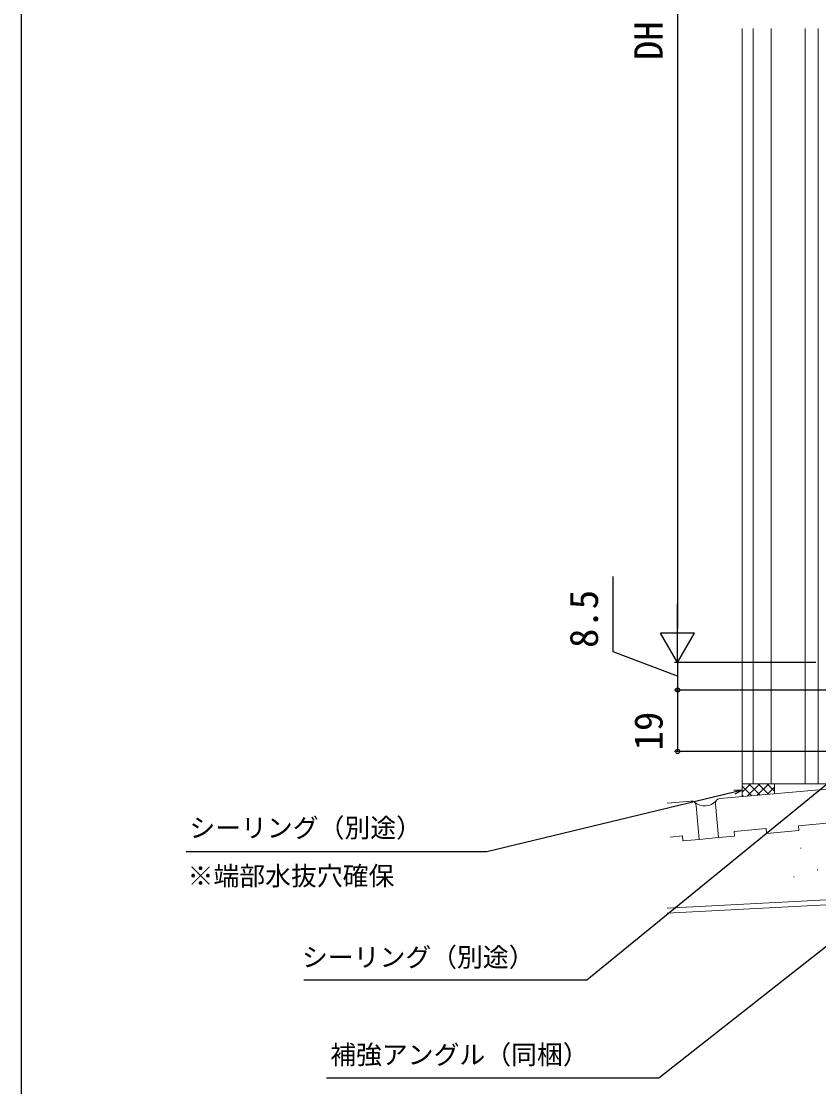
# Model space of a CAD drawing. Units: millimetres, scale not verified. Extents: x -525 to 525, y -783 to 779.
# Drawn here: x -525 to -278.2, y -157.5 to 172.1 of the extents above; entities that cross this region are included whole.
import ezdxf
from ezdxf.enums import TextEntityAlignment as Align

# ---------------------------------------------------------------- set-up
doc = ezdxf.new("R2010")
doc.units = ezdxf.units.MM
doc.header["$LTSCALE"] = 4
for name, color, linetype, lineweight in [('0-4_YKK_12', 2, 'Continuous', 18), ('0-8_YSS_K', 3, 'Continuous', 18), ('0-9_YSS_KE', 3, 'Continuous', 18)]:
    doc.layers.add(name, color=color, linetype=linetype, lineweight=lineweight)
doc.layers.add('0-6_YKK_D', color=6, linetype='Continuous')
doc.layers.add('0-7_YKK_ZWAK', color=7, linetype='Continuous')
doc.styles.add('ＭＳ ゴシック', font='')
doc.styles.get('ＭＳ ゴシック').set_extended_font_data('MS Gothic')

msp = doc.modelspace()

# ---------------------------------------------------------------- linework, layer by layer
at = {"layer": '0-4_YKK_12'}
for p, q in [((-301.827, 169.825), (-301.827, -63.755)), ((-298.444, 169.825), (-298.418, -63.755)), ((-292.831, 169.825), (-292.831, -63.755)), ((-282.304, 169.825), (-282.304, -63.755)), ((-278.304, 169.825), (-278.304, -63.755)), ((-270.004, -63.755), (-301.827, -63.755))]:
    msp.add_line(p, q, dxfattribs=at)
at = {"layer": '0-6_YKK_D'}
for p, q in [((-321.827, 358.405), (-321.827, -15.756)), ((-321.827, -26.256), (-321.827, -8.069)), ((-321.827, -26.256), (-327.077, -17.163)), ((-316.577, -17.163), (-327.077, -17.163)), ((-321.827, -26.256), (-316.577, -17.163)), ((-279.004, -26.256), (-322.827, -26.256)), ((-279.004, -26.256), (-322.827, -26.256)), ((-321.827, -26.256), (-321.827, -34.752)), ((-270.504, -34.752), (-322.827, -34.752)), ((-270.504, -34.752), (-322.827, -34.752)), ((-321.827, -34.752), (-321.827, -53.752)), ((-270.504, -53.752), (-322.827, -53.752))]:
    msp.add_line(p, q, dxfattribs=at)
for points in [[(-321.827, -30.504), (-341.827, -22.932), (-341.827, 0.363)], [(-204.105, -57.752), (-206.11, -59.327), (-327.684, -154.863), (-430.507, -154.863)], [(-270.004, -59.347), (-271.98, -60.959), (-349.974, -124.537), (-437.57, -124.537)], [(-301.827, -65.743), (-304.306, -66.341), (-380.928, -84.834), (-473.928, -84.834)], [(-304.466, -65.677), (-301.827, -65.743), (-304.145, -67.005)]]:
    msp.add_lwpolyline(points, dxfattribs=at)
for centre in [(-321.827, -34.752), (-321.827, -34.752), (-321.827, -53.752)]:
    msp.add_circle(centre, 0.637, dxfattribs=at)
at = {"layer": '0-7_YKK_ZWAK'}
msp.add_line((-525, 747.1), (-525, -782.9), dxfattribs=at)
at = {"layer": '0-8_YSS_K'}
for p, q in [((-301.827, -67.731), (-301.827, -63.755)), ((-301.827, -66.33), (-299.252, -63.755)), ((-298.849, -67.47), (-301.827, -64.493)), ((-300.263, -67.594), (-296.424, -63.755)), ((-296.248, -67.243), (-299.736, -63.755)), ((-297.163, -67.323), (-293.595, -63.755)), ((-293.647, -67.015), (-296.907, -63.755)), ((-291.826, -66.008), (-294.079, -63.755)), ((-294.064, -67.052), (-291.826, -64.814)), ((-291.836, -66.857), (-291.836, -63.755)), ((-301.45, -67.698), (-301.827, -67.321)), ((-304.231, -79.987), (-304.362, -78.493)), ((-294.269, -79.115), (-284.307, -78.244)), ((-284.307, -78.244), (-284.438, -76.75)), ((-320.301, -79.887), (-324.16, -80.225)), ((-320.17, -81.382), (-320.301, -79.887)), ((-320.17, -81.382), (-315.189, -80.946)), ((-315.189, -80.946), (-309.212, -80.423)), ((-309.212, -80.423), (-304.231, -79.987)), ((-283.816, -83.639), (-283.616, -83.639)), ((-278.633, -90.353), (-278.433, -90.353)), ((-285.938, -92.536), (-285.738, -92.536))]:
    msp.add_line(p, q, dxfattribs=at)
for points in [[(-118.104, -54.252), (-118.104, -92.917), (-325.075, -103.764)], [(-294.269, -79.115), (-294.4, -77.621), (-304.362, -78.493)], [(-274.345, -77.372), (-274.476, -75.878), (-284.438, -76.75)]]:
    msp.add_lwpolyline(points, dxfattribs=at)
msp.add_arc((-313.501, -65.725), 4.881, 230.06649, 317.93975, dxfattribs=at)
at = {"layer": '0-9_YSS_KE'}
for p, q in [((-212.135, -59.884), (-308.764, -68.338)), ((-317.729, -69.122), (-325.075, -69.765)), ((-315.189, -80.946), (-316.104, -70.486)), ((-309.212, -80.423), (-310.127, -69.963))]:
    msp.add_line(p, q, dxfattribs=at)
msp.add_lwpolyline([(-119.604, -52.752), (-119.604, -91.494), (-325.075, -102.262)], dxfattribs=at)
for centre, start, end in [((-317.599, -70.616), 5, 95), ((-308.633, -69.832), 95, 185)]:
    msp.add_arc(centre, 1.5, start, end, dxfattribs=at)

# ---------------------------------------------------------------- texts
at = {"layer": '0-6_YKK_D', "style": 'ＭＳ ゴシック'}
for s, p in [('DH', (-323.827, 160.109)), ('8.5', (-343.827, -21.751)), ('19', (-323.827, -53.422))]:
    msp.add_text(s, height=8.798, rotation=90, dxfattribs=at).set_placement(p, align=Align.BOTTOM_LEFT)
for s, p in [('シーリング（別途）', (-472.973, -82.079)), ('※端部水抜穴確保', (-473.519, -96.957)), ('シーリング（別途）', (-438.115, -122.083)), ('補強アングル（同梱）', (-429.371, -152.244))]:
    msp.add_text(s, height=5.865, dxfattribs=at).set_placement(p, align=Align.BOTTOM_LEFT)

doc.saveas('drawing.dxf')
